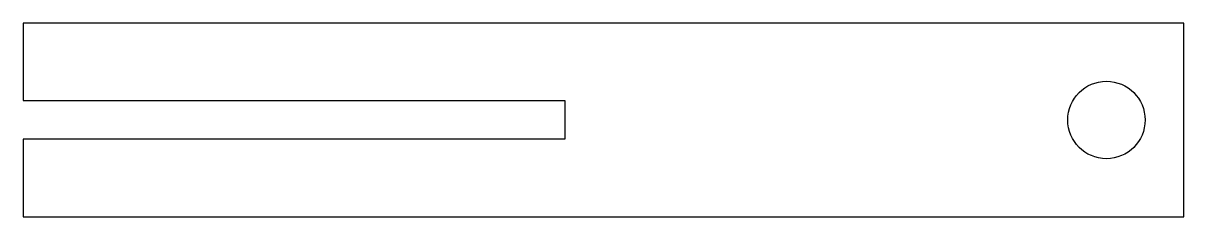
# Model space of a CAD drawing. Header units: millimetres. Extents: x -75 to 75, y 422 to 447.
import ezdxf

# ---------------------------------------------------------------- set-up
doc = ezdxf.new("R2010")
doc.units = ezdxf.units.MM

msp = doc.modelspace()

# ---------------------------------------------------------------- linework, layer by layer
msp.add_lwpolyline([(75, 421.74), (75, 446.74), (-75, 446.74), (-75, 436.74), (-5, 436.74), (-5, 431.74), (-75, 431.74), (-75, 421.74)], close=True)
msp.add_circle((65, 434.24), 5)

doc.saveas('drawing.dxf')
